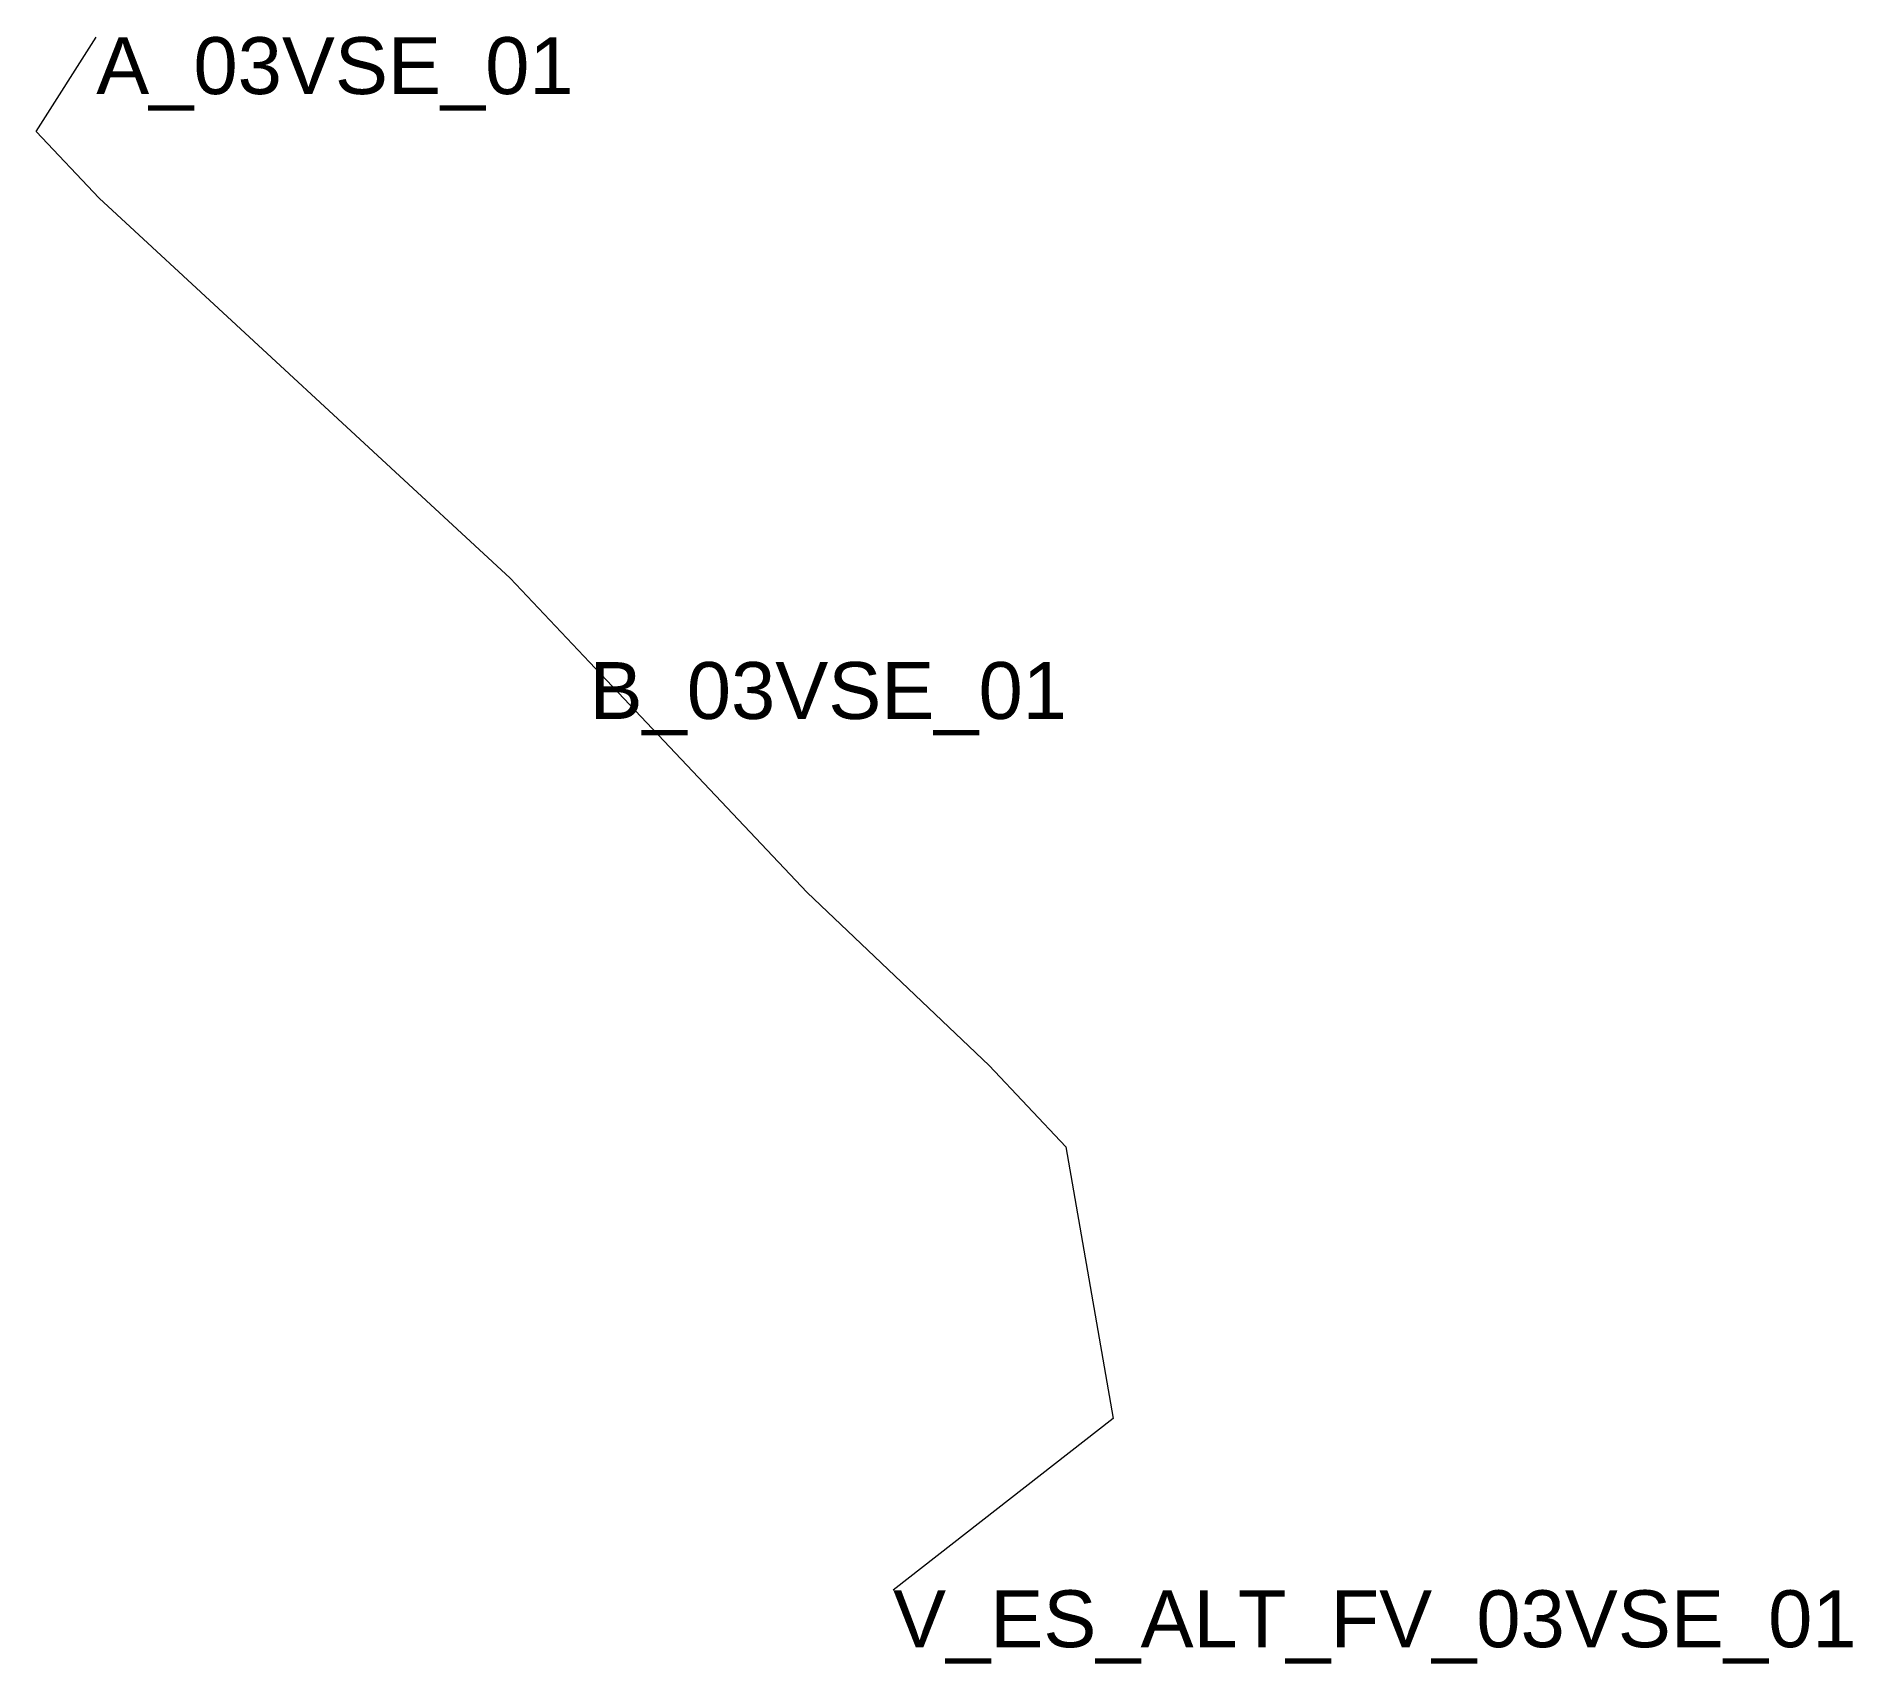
# Model space of a CAD drawing. Header units: metres. Extents: x 425260.2 to 425276.2, y 4585117.8 to 4585132.1.
import ezdxf
from ezdxf.enums import TextEntityAlignment as Align

# ---------------------------------------------------------------- set-up
doc = ezdxf.new("R2010")
doc.units = ezdxf.units.M
doc.header["$MEASUREMENT"] = 0
for name, color, linetype, lineweight, true_color in [('01_A_AccesTren_t', 40, 'Continuous', 0, 0xffd600), ('01_C_AccesExt_t', 251, 'Continuous', 0, 0x646464), ('01_I_Ascensor_l', 251, 'Continuous', 0, 0x646464), ('01_I_BarreraTarifaria_t', 251, 'Continuous', 0, 0x646464), ('01_I_Horitzontal_l', 251, 'Continuous', 0, 0x646464), ('01_I_Rampa_l', 251, 'Continuous', 0, 0x646464)]:
    doc.layers.add(name, color=color, linetype=linetype, lineweight=lineweight, true_color=true_color)
doc.styles.add('Style-Arial', font='arial.ttf')

msp = doc.modelspace()

# ---------------------------------------------------------------- linework, layer by layer
at = {"layer": '01_I_Ascensor_l'}
msp.add_line((425266.968573, 4585124.542275), (425268.565105, 4585123.024057, -10), dxfattribs=at)
at = {"layer": '01_I_Horitzontal_l'}
for p, q in [((425264.358839, 4585127.304473), (425265.05592, 4585126.566668)), ((425265.05592, 4585126.566668), (425266.968573, 4585124.542275))]:
    msp.add_line(p, q, dxfattribs=at)
at = {"layer": '01_I_Horitzontal_l', "flags": 128}
msp.add_lwpolyline([(425260.748619, 4585130.642101), (425260.195846, 4585131.227167), (425260.721977, 4585132.055794)], dxfattribs=at)
at = {"layer": '01_I_Horitzontal_l', "elevation": -10, "flags": 128}
msp.add_lwpolyline([(425268.565105, 4585123.024057), (425269.240857, 4585122.308828), (425269.654149, 4585119.921043), (425267.721879, 4585118.41247)], dxfattribs=at)
at = {"layer": '01_I_Rampa_l'}
msp.add_line((425264.358839, 4585127.304473), (425260.748619, 4585130.642101), dxfattribs=at)

# ---------------------------------------------------------------- texts
at = {"layer": '01_A_AccesTren_t', "style": 'Style-Arial'}
msp.add_text('V_ES_ALT_FV_03VSE_01', height=0.5, dxfattribs=at).set_placement((425267.721879, 4585118.41247, -10), align=Align.TOP_LEFT)
at = {"layer": '01_C_AccesExt_t', "style": 'Style-Arial'}
msp.add_text('A_03VSE_01', height=0.5, dxfattribs=at).set_placement((425260.721977, 4585132.055794), align=Align.TOP_LEFT)
at = {"layer": '01_I_BarreraTarifaria_t', "style": 'Style-Arial'}
msp.add_text('B_03VSE_01', height=0.5, dxfattribs=at).set_placement((425265.05592, 4585126.566668), align=Align.TOP_LEFT)

doc.saveas('drawing.dxf')
